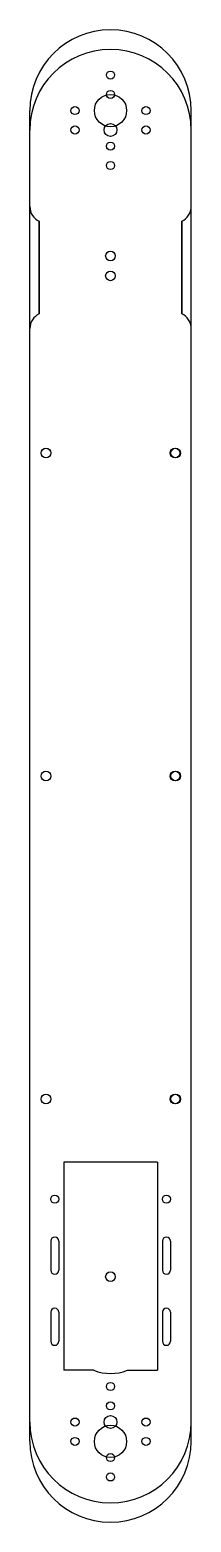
# Model space of a CAD drawing. Extents: x -25 to 25, y -31 to 431.
import ezdxf

# ---------------------------------------------------------------- set-up
doc = ezdxf.new("R2010")
doc.units = 0
doc.layers.get('0').update_dxf_attribs({"linetype": 'continuous'})

# ---------------------------------------------------------------- blocks, each defined once
blk = doc.blocks.new('POCKET001')
at = {"color": 0}
for p, q in [((-24.99, 376.27), (-24.99, 399.95)), ((25.01, 376.3), (25.01, 399.95)), ((-24.99, -5.99), (-24.99, 338.54)), ((25.01, -5.99), (25.01, 338.56)), ((14.54, 80.5), (-14.46, 80.5)), ((-14.46, 80.5), (-14.46, 16.03)), ((14.54, 80.5), (14.54, 16.03)), ((-18.51, 56), (-18.51, 47)), ((-16.01, 56), (-16.01, 47)), ((16.09, 56), (16.09, 47)), ((18.59, 56), (18.59, 47)), ((-18.51, 34), (-18.51, 25)), ((-16.01, 34), (-16.01, 25)), ((16.09, 34), (16.09, 25)), ((18.59, 34), (18.59, 25)), ((-5.16, 16.03), (-14.46, 16.03)), ((5.23, 16.03), (14.54, 16.03))]:
    blk.add_line(p, q, dxfattribs=at)
for points in [[(-22.07, 371.73), (-22.07, 343.08)], [(-22.07, 343.08), (-22.07, 371.73)], [(22.09, 343.1), (22.09, 371.75)], [(22.09, 371.75), (22.09, 343.1)]]:
    blk.add_lwpolyline(points, dxfattribs=at)
for centre, radius in [((0, 411), 1.25), ((0, 400), 2), ((-11, 400), 1.25), ((11, 400), 1.25), ((0, 389), 1.25), ((0, 354.84), 1.5), ((-20, 299.97), 1.5), ((20.23, 299.97), 1.5), ((-20, 199.98), 1.5), ((20.23, 199.98), 1.5), ((-20, 99.99), 1.5), ((20.23, 99.99), 1.5), ((-17.26, 69), 1.25), ((17.34, 69), 1.25), ((0, 5), 1.25), ((0, -6), 5), ((-11, -6), 1.25), ((11, -6), 1.25), ((0, -17), 1.25)]:
    blk.add_circle(centre, radius, dxfattribs=at)
for centre, radius, start, end in [((0.01, 399.95), 25, 0, -180), ((-19.99, 376.27), 5, 180, -114.5753), ((20.01, 376.3), 5, -65.4247, 0), ((-19.99, 338.54), 5, 114.5753, -180), ((20.01, 338.56), 5, 0, 65.4247), ((-17.26, 56), 1.25, 0, 180), ((17.34, 56), 1.25, 0, -180), ((-17.26, 47), 1.25, -180, 0), ((17.34, 47), 1.25, -180, 0), ((-17.26, 34), 1.25, 0, 180), ((17.34, 34), 1.25, 0, -180), ((-17.26, 25), 1.25, 180, 0), ((17.34, 25), 1.25, -180, 0), ((0.04, 29.03), 14, -111.7868, -68.2132), ((0.01, -5.99), 25, -180, 0)]:
    blk.add_arc(centre, radius, start, end, dxfattribs=at)
blk = doc.blocks.new('PAD001')
at = {"color": 0}
for p, q in [((-25, 0), (-25, 406)), ((25, 0), (25, 406))]:
    blk.add_line(p, q, dxfattribs=at)
for centre, radius in [((0, 417), 1.25), ((-11, 406), 1.25), ((0, 406), 5), ((11, 406), 1.25), ((0, 395), 1.25), ((0, 361), 1.5), ((-20, 300), 1.5), ((20, 300), 1.5), ((-20, 200), 1.5), ((20, 200), 1.5), ((-20, 100), 1.5), ((20, 100), 1.5), ((0, 45), 1.5), ((0, 11), 1.25), ((-11, 0), 1.25), ((0, 0), 2), ((11, 0), 1.25), ((0, -11), 1.25)]:
    blk.add_circle(centre, radius, dxfattribs=at)
for centre, start, end in [((0, 406), 0, 180), ((0, 0), 180, 0)]:
    blk.add_arc(centre, 25, start, end, dxfattribs=at)

msp = doc.modelspace()

# ---------------------------------------------------------------- block references
at = {"color": 0}
for name in ['PAD001', 'POCKET001']:
    msp.add_blockref(name, (0, 0), dxfattribs=at)

doc.saveas('drawing.dxf')
